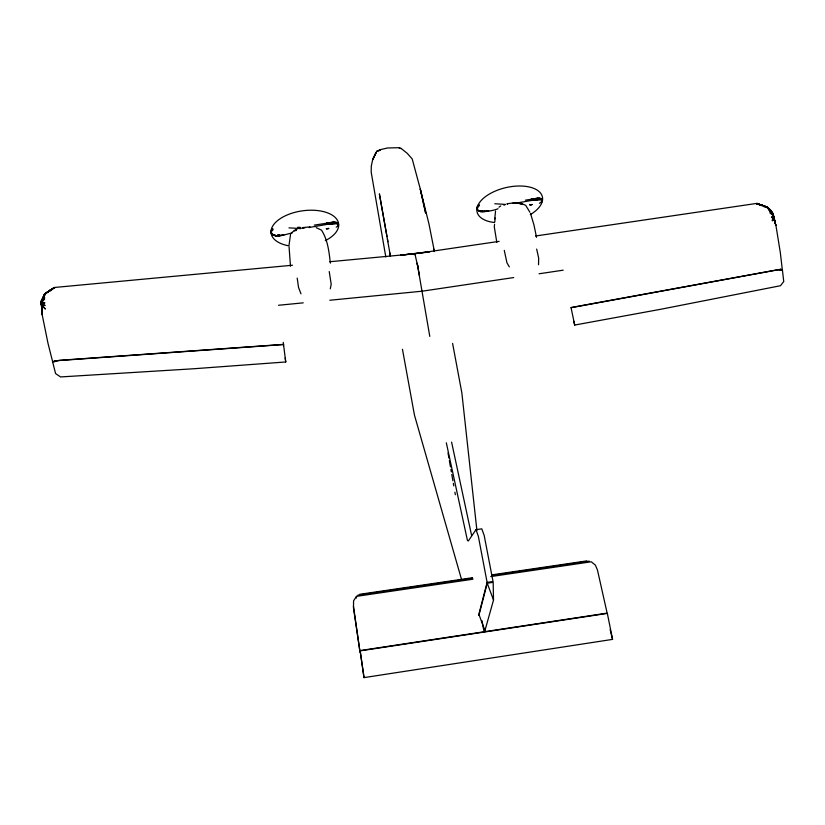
<?xml version="1.0" encoding="UTF-8"?>
<svg xmlns="http://www.w3.org/2000/svg" width="825" height="825" viewBox="0 0 825 825"><rect width="100%" height="100%" fill="white"/><g stroke="black" fill="none" stroke-linecap="round" stroke-linejoin="round"><path stroke-width="1.24" d="M356.483 598.042L356.493 596.362L472.952 579.212M289.09 244.778L290.555 234.341M359.741 595.227L359.752 594.299L472.508 577.717M353.461 606.117L360.02 652.101L353.461 607.778L353.585 600.827L356.493 596.362M360.164 650.873L364 677.614L612.562 639.385L607.344 613.398L360.164 650.873L364 677.614M283.501 345.727L283.501 344.376L59.266 360.339L52.604 361.577L48.025 343.468L42.209 314.83L41.281 300.97L44.684 293.844L54.347 287.492L292.483 265.227M538.529 264.753L538.673 258.091L536.673 249.068M292.06 233.135C285.79 233.712 276.757 239.044 271.507 233.619L271.136 231.031L272.941 228.711M271.27 232.836L271.559 231.196L273.085 229.711L272.002 229.412L272.147 230.412L271.415 230.206L271.507 233.619L271.363 232.629M289.08 247.046L290.483 266.248M542.046 199.928L541.953 201.692L542.345 200.692L541.468 198.608L542.118 199.444L541.953 201.692L539.426 203.29M494.557 224.338L494.299 226.885L496.825 242.426M494.804 221.791L495.186 217.975M494.732 218.903L495.557 211.066M41.931 310.221L42.034 311.994L41.363 301.352L44.684 293.844L49.985 290.317L50.181 291.029L54.45 287.636L49.985 290.317L54.347 287.492L54.584 288.368M761.31 205.724L761.619 204.992L767.539 207.23L756.999 203.373L535.518 236.002M756.628 204.27L756.999 203.373L762.011 205.384L756.731 203.548L760.165 205.178M763.61 206.467L767.054 207.58C772.54 209.395 774.087 217.181 775.304 222.894L772.324 212.778L767.858 207.653L772.489 212.932L773.737 216.604L772.303 220.852L773.303 215.016L769.055 210.127L772.705 213.324L773.499 215.696L771.427 217.625L773.303 215.016L770.096 213.118L773.128 214.438L769.539 211.437L772.973 213.974M541.386 202.249L541.726 200.444M330.278 288.802L331.196 284.254L329.227 271.528M478.603 615.254L487.111 582.398L478.345 536.271L475.984 529.671L481.779 528.846L484.182 535.435L493.03 581.522L487.111 582.398M487.245 583.192L479.067 614.738L484.904 630.733L493.515 600.074L493.164 582.316L487.245 583.192L493.515 600.074M338.343 223.833L337.941 226.163L338.446 224.637L337.27 222.554L338.26 223.358L337.941 226.163L336.198 227.184M772.994 216.098L772.726 215.212L775.943 225.514L780.326 252.646L782.296 269.538L780.543 269.239L780.264 270.301L782.378 269.734L783.75 281.521L780.491 285.718L660.701 309.282L574.695 325.06L573.757 321.121M586.276 561.877L586.699 560.917L491.535 574.912M479.222 204.548C469.92 215.789 494.175 210.726 498.022 208.715M375.849 152.656L372.642 159.761L371.302 166.083L371.188 172.136L385.811 256.998M43.849 298.062L41.425 301.96L42.209 314.83L41.539 303.569L43.508 302.455M475.984 529.671L468.311 540.983L467.445 540.468L446.325 442.808M43.694 305.477L41.601 304.549L41.271 302.321L44.653 297.34L41.25 301.61L41.683 308.251M43.581 298.207L41.363 301.352L41.982 312.005L41.539 303.569L43.56 303.249M417.842 266.64L414.882 253.749L414.8 254.616L414.882 253.749L499.115 241.364M44.416 298.176L41.425 301.96L44.756 293.937L54.45 287.636M41.271 302.321L44.715 298.784L41.302 302.837L44.952 302.878L41.343 303.466L45.127 305.528L41.384 304.208L41.25 301.61L44.612 294.577L41.25 301.61L41.456 305.198L45.375 309.035L41.384 304.208M309.241 227.628L310.004 226.916L302.301 227.607L303.167 228.308M291.369 232.898L296.01 229.453L296.99 229.556L295.484 229.783L296.01 229.453M50.067 290.4L44.839 294.37L41.363 301.352L44.942 295.123L44.643 294.071L49.985 290.317M479.48 205.518L477.778 207.003L477.304 209.437L477.118 206.869L477.778 207.003L477.52 206.044L478.469 206.219L478.211 205.25M498.95 207.178L500.734 205.961M480.253 210.705L480.501 211.664L481.852 210.829L484.657 211.582L484.399 210.623M272.786 235.042L273.735 234.537L275.282 235.826L283.852 235.012L276.994 235.94M378.541 150.655L380.17 150.274L376.767 151.264L372.642 159.761L376.767 151.264L379.232 150.284M272.002 234.382L272.642 234.053M512.459 203.466L514.377 202.733L506.88 203.816L507.55 204.352M519.348 203.445L520.307 203.115L525.7 205.332L529.887 212.221M379.304 149.882L387.523 147.974L398.795 147.706L401.239 148.521L407.23 153.337L412.201 158.936L420.977 191.575L425.638 212.809M515.584 203.362L517.636 202.764L514.491 203.414L535.59 199.733L541.695 199.867L540.633 198.361L537.9 198.227L525.401 200.166M43.57 303.487L41.57 304.043L43.684 305.229M780.182 270.095L782.296 269.538M309.509 227.432L330.846 223.74L337.456 223.833L336.291 222.317L333.3 222.193L314.294 225.112M520.132 204.26L521.936 203.827L520.792 203.321M571.086 307.725L776.552 270.064L782.378 269.734M780.543 269.239L571.024 307.519L574.695 325.06M360.04 650.574L607.138 613.119L597.455 570.013L595.392 565.146L591.288 561.784L490.762 576.582M513.728 277.551L422.173 291.194L329.814 300.248M539.076 273.776L563.217 270.177M296.206 230.288L294.205 230.588L296.051 230.588M357.802 595.196L472.725 578.284M491.731 575.489L589.298 561.134M518.028 203.435L520.307 203.115L521.936 203.827M334.971 222.193L335.156 223.472L333.3 222.193L326.411 223.121L334.971 222.193L336.476 223.596L336.291 222.317M333.3 222.193L333.486 223.482L326.597 224.4L335.156 223.472M539.447 198.227L539.674 199.485L537.9 198.227L531.197 199.124L539.447 198.227L540.86 199.619L540.633 198.361M537.9 198.227L538.127 199.475L531.424 200.372L539.674 199.485M328.474 228.556L326.38 228.742L328.804 228.422M531.805 204.641L529.794 204.817L532.146 204.507M428.649 251.811L400.527 255.203L429.691 251.976M529.794 204.817L531.981 204.579M326.38 228.742L328.649 228.494M278.499 305.271L303.239 302.847M480.501 211.664L488.761 210.891L482.109 211.788L481.852 210.829M329.794 261.731L414.882 253.749M277.726 234.877L279.489 234.733L279.644 235.723L277.778 235.208M283.243 342.344L285.739 361.969L193.772 368.754L60.555 376.942L55.584 373.56L52.604 361.773L59.266 360.535L283.522 344.561M300.95 228.381L298.733 228.443L300.877 228.556M52.604 361.577L54.863 361.587M297.67 227.277L300.187 227.349M300.352 228.504L288.946 227.875M505.591 204.414L494.814 203.744M399.29 148.273L401.239 148.521M302.301 227.607L304.838 228.009M503.467 204.806L504.694 205.116M41.642 305.281L43.715 305.848M756.731 203.548L767.126 207.157L761.619 204.992M333.486 223.482L330.66 222.461L330.846 223.74M538.127 199.475L535.363 198.474L535.59 199.733M761.382 205.105L767.054 207.58M316.171 227.638L321.533 230.185C327.824 239.982 329.041 251.821 330.361 263.144M770.56 213.221L772.499 214.407L775.304 222.894L772.252 213.159L767.281 207.044M770.622 212.221L772.334 213.727L775.304 222.894M767.92 208.508L769.653 210.365M767.858 208.013L772.252 213.159L774.458 219.429L772.489 212.932L768.219 208.282L772.705 213.324L773.737 216.604M509.334 266.877L506.942 262.793L504.261 250.336M337.27 222.554L338.446 224.637M541.468 198.608L542.169 200.238M300.991 293.865L298.526 287.399L297.206 278.108M772.252 213.159L774.933 221.347M775.129 222.915L775.943 225.514L772.86 215.645L773.211 216.779M530.599 213.665L533.992 225.06L536.518 237.322M461.536 579.49L414.439 415.047L402.466 349.315M54.636 360.793L54.852 361.783M479.232 211.365L477.397 209.241M610.139 629.64L612.562 639.385M425.525 212.86L420.255 189.152L428.928 223.761L434.342 251.099M433.568 249.057L434.125 251.553L433.599 249.047M451.584 442.087L471.529 535.126M452.595 343.406L461.845 392.844L476.922 530.558M390.452 256.389L379.387 193.865L387.028 236.662M481.975 620.689L484.048 631.775M419.502 275.756L417.182 263.196L429.784 336.404M387.472 239.178L387.925 241.694M389.947 253.017L390.39 255.533M448.016 452.956L448.903 458.019M449.347 460.556L450.46 466.888M450.904 469.415L451.347 471.952M451.791 474.478L452.904 480.81M453.348 483.347L453.791 485.884M454.905 492.216L455.348 494.742M275.137 234.836L275.282 235.826M273.735 234.537L273.879 235.527M285.192 358.029L285.739 361.969M41.982 312.005L41.281 300.97L41.559 306.549M484.863 628.33L484.904 630.733M289.204 245.912A34.093 17.779 -8 0 1 277.427 220.718A34.093 17.779 -8 0 1 328.515 213.242A34.093 17.779 -8 0 1 325.308 240.632M494.598 222.523A33.526 17.212 -13.1 0 1 482.893 198.773A33.526 17.212 -13.1 0 1 532.269 187.822A33.526 17.212 -13.1 0 1 530.351 214.593M542.345 200.692L541.942 198.99L542.345 200.692M338.528 225.112L338.26 223.358L338.528 225.112"/></g></svg>
